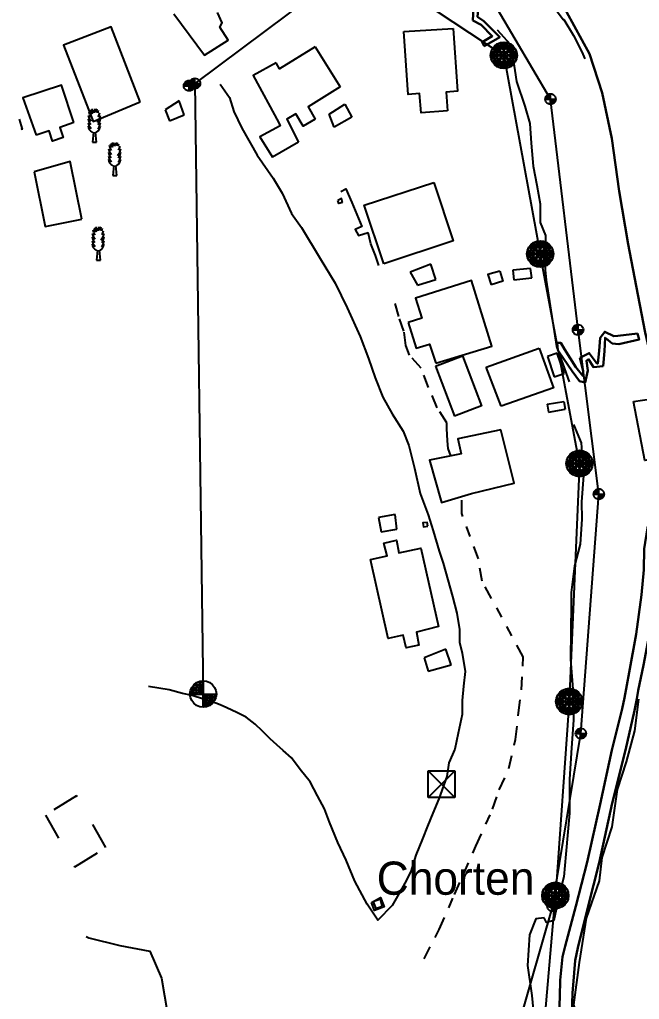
# Model space of a CAD drawing. Extents: x 324241 to 324894, y 3048252 to 3048939.
# Drawn here: x 324338.1 to 324454.9, y 3048530.7 to 3048715.4 of the extents above; entities that cross this region are included whole.
import ezdxf
from ezdxf.enums import TextEntityAlignment as Align

# ---------------------------------------------------------------- set-up
doc = ezdxf.new("R2010")
doc.units = 0
doc.header["$MEASUREMENT"] = 0
for name, pattern in [('06', [16, 5, -6, 5]), ('89', [0]), ('COUNTY_BOUNDARY_1', [15, 2.5, -2, 2, -2, 2, -2, 2.5]), ('FENCE_ON_BOUNDARY_3', [0]), ('GEOGRAPHICAL', [12.5, 4.5, -3.5, 4.5])]:
    doc.linetypes.add(name, pattern=pattern)
for name, color, linetype in [('BENCH_MARK', 255, 'Continuous'), ('BOUNDARY', 255, 'Continuous'), ('BUILDING', 255, 'Continuous'), ('DEFAULT', 255, 'Continuous'), ('ELECTRIC', 255, 'Continuous'), ('RELIEF', 255, 'Continuous'), ('SEWERAGE', 255, 'Continuous'), ('TELECOM', 255, 'Continuous'), ('VEGETN', 255, 'Continuous'), ('WATER', 255, 'Continuous')]:
    doc.layers.add(name, color=color, linetype=linetype)
doc.layers.add('ROAD', color=6, linetype='Continuous', lineweight=30)

# ---------------------------------------------------------------- blocks, each defined once
blk = doc.blocks.new('S004')
at = {"color": 0, "linetype": 'Continuous'}
for p, q in [((-0.5, -0.5), (-0.5, 0.5)), ((-0.5, 0.5), (0.5, 0.5)), ((-0.5, -0.5), (0.5, 0.5)), ((0.5, -0.5), (-0.5, 0.5)), ((0.5, 0.5), (0.5, -0.5)), ((0.5, -0.5), (-0.5, -0.5))]:
    blk.add_line(p, q, dxfattribs=at)
blk = doc.blocks.new('S038')
at = {"color": 0, "linetype": 'Continuous'}
for p, q in [((-0.5, 0), (0, 0.5)), ((-0.48, -0.13), (0.13, 0.48)), ((0.25, 0.43), (-0.43, -0.25)), ((-0.35, 0.35), (-0.25, 0.43)), ((-0.25, 0.43), (-0.13, 0.48)), ((0.43, -0.25), (-0.25, 0.43)), ((-0.25, 0.43), (-0.25, -0.43)), ((-0.13, 0.48), (0, 0.5)), ((-0.13, -0.48), (-0.13, 0.48)), ((-0.13, 0.48), (0.48, -0.13)), ((0, 0.5), (0.13, 0.48)), ((0.5, 0), (0, 0.5)), ((0, 0.5), (0, -0.5)), ((0.13, 0.48), (0.25, 0.43)), ((0.13, 0.48), (0.13, -0.48)), ((0.25, 0.43), (0.35, 0.35)), ((0.25, -0.43), (0.25, 0.43)), ((-0.5, 0), (-0.48, 0.13)), ((-0.48, -0.13), (-0.5, 0)), ((0, -0.5), (-0.5, 0)), ((-0.5, 0), (0.5, 0)), ((-0.48, 0.13), (-0.43, 0.25)), ((0.13, -0.48), (-0.48, 0.13)), ((-0.48, 0.13), (0.48, 0.13)), ((-0.43, 0.25), (-0.35, 0.35)), ((0.43, 0.25), (-0.43, 0.25)), ((-0.43, 0.25), (0.25, -0.43)), ((-0.35, -0.35), (0.35, 0.35)), ((0.35, -0.35), (-0.35, 0.35)), ((-0.35, 0.35), (0.35, 0.35)), ((-0.35, -0.35), (-0.35, 0.35)), ((-0.25, -0.43), (0.43, 0.25)), ((0.48, 0.13), (-0.13, -0.48)), ((0, -0.5), (0.5, 0)), ((0.35, 0.35), (0.43, 0.25)), ((0.35, 0.35), (0.35, -0.35)), ((0.43, 0.25), (0.48, 0.13)), ((0.48, 0.13), (0.5, 0)), ((0.5, 0), (0.48, -0.13)), ((-0.43, -0.25), (-0.48, -0.13)), ((0.48, -0.13), (-0.48, -0.13)), ((-0.35, -0.35), (-0.43, -0.25)), ((-0.43, -0.25), (0.43, -0.25)), ((-0.25, -0.43), (-0.35, -0.35)), ((0.35, -0.35), (-0.35, -0.35)), ((0.35, -0.35), (0.25, -0.43)), ((0.43, -0.25), (0.35, -0.35)), ((0.48, -0.13), (0.43, -0.25)), ((-0.13, -0.48), (-0.25, -0.43)), ((0, -0.5), (-0.13, -0.48)), ((0.13, -0.48), (0, -0.5)), ((0.25, -0.43), (0.13, -0.48))]:
    blk.add_line(p, q, dxfattribs=at)
blk = doc.blocks.new('048')
at = {"color": 0, "linetype": 'Continuous'}
for p, q in [((0, 0.5), (-0.5, 0)), ((-0.35, 0.35), (-0.25, 0.43)), ((-0.25, 0.43), (-0.13, 0.48)), ((-0.25, 0), (-0.25, 0.43)), ((-0.25, 0.43), (0, 0.43)), ((-0.13, 0.48), (0, 0.5)), ((-0.13, 0.48), (-0.13, 0)), ((0, 0.5), (0.13, 0.48)), ((0, -0.5), (0, 0.5)), ((0.13, 0.48), (0.25, 0.43)), ((0.25, 0.43), (0.35, 0.35)), ((-0.5, 0), (-0.48, 0.13)), ((-0.48, -0.13), (-0.5, 0)), ((-0.5, 0), (0.5, 0)), ((-0.48, 0.13), (-0.43, 0.25)), ((0, 0.13), (-0.48, 0.13)), ((-0.43, 0.25), (-0.35, 0.35)), ((-0.43, 0), (-0.43, 0.25)), ((-0.43, 0.25), (0, 0.25)), ((0, 0.35), (-0.35, 0)), ((-0.35, 0), (-0.35, 0.35)), ((-0.35, 0.35), (0, 0.35)), ((0, 0.25), (-0.25, 0)), ((-0.13, 0), (0, 0.13)), ((0.13, 0), (0, -0.13)), ((0, -0.25), (0.25, 0)), ((0.35, 0), (0, -0.35)), ((0, -0.5), (0.5, 0)), ((0.13, -0.48), (0.13, 0)), ((0.25, 0), (0.25, -0.43)), ((0.35, 0.35), (0.43, 0.25)), ((0.35, -0.35), (0.35, 0)), ((0.43, 0.25), (0.48, 0.13)), ((0.43, 0), (0.43, -0.25)), ((0.48, 0.13), (0.5, 0)), ((0.5, 0), (0.48, -0.13)), ((-0.43, -0.25), (-0.48, -0.13)), ((-0.35, -0.35), (-0.43, -0.25)), ((-0.25, -0.43), (-0.35, -0.35)), ((0, -0.13), (0.48, -0.13)), ((0.43, -0.25), (0, -0.25)), ((0, -0.35), (0.35, -0.35)), ((0.35, -0.35), (0.25, -0.43)), ((0.43, -0.25), (0.35, -0.35)), ((0.48, -0.13), (0.43, -0.25)), ((-0.13, -0.48), (-0.25, -0.43)), ((0, -0.5), (-0.13, -0.48)), ((0.25, -0.43), (0, -0.43)), ((0.13, -0.48), (0, -0.5)), ((0.25, -0.43), (0.13, -0.48))]:
    blk.add_line(p, q, dxfattribs=at)
blk = doc.blocks.new('S081')
at = {"color": 0, "linetype": 'Continuous'}
for p, q in [((-0.138, 0.818), (-0.158, 0.898)), ((-0.098, 0.838), (-0.128, 0.948)), ((-0.058, 0.838), (-0.098, 0.978)), ((-0.038, 0.878), (-0.058, 0.998)), ((0.002, 0.878), (0.022, 0.998)), ((0.052, 0.888), (0.082, 0.998)), ((0.102, 0.878), (0.122, 0.958)), ((-0.148, 0.698), (-0.178, 0.798)), ((-0.158, 0.598), (-0.178, 0.688)), ((-0.108, 0.518), (-0.158, 0.598)), ((-0.098, 0.618), (-0.148, 0.698)), ((-0.098, 0.748), (-0.138, 0.818)), ((0.082, 0.598), (0.152, 0.698)), ((0.112, 0.758), (0.142, 0.818)), ((0.142, 0.818), (0.162, 0.878)), ((0.152, 0.698), (0.182, 0.798)), ((0.152, 0.588), (0.182, 0.698)), ((-0.148, 0.468), (-0.178, 0.578)), ((-0.158, 0.378), (-0.178, 0.478)), ((-0.108, 0.328), (-0.158, 0.378)), ((-0.098, 0.398), (-0.148, 0.468)), ((-0.048, 0.288), (-0.108, 0.328)), ((-0.028, 0.298), (-0.058, -0.002)), ((0.062, -0.002), (0.032, 0.298)), ((0.052, 0.288), (0.112, 0.338)), ((0.102, 0.398), (0.142, 0.448)), ((0.112, 0.518), (0.152, 0.588)), ((0.112, 0.338), (0.152, 0.398)), ((0.142, 0.448), (0.182, 0.578)), ((0.152, 0.398), (0.182, 0.478)), ((-0.058, -0.002), (0.062, -0.002))]:
    blk.add_line(p, q, dxfattribs=at)

msp = doc.modelspace()

# ---------------------------------------------------------------- linework, layer by layer
at = {"layer": 'BOUNDARY', "color": 3, "linetype": 'Continuous'}
for points in [[(324433.66, 3048720.77, 2571.07), (324434.65, 3048721.86, 2571.01), (324437.32, 3048719.37, 2570.98), (324436.54, 3048718.66, 2571.02), (324437.46, 3048717.57, 2571.04), (324438.38, 3048718.31, 2570.99), (324440.53, 3048715.44, 2570.85), (324440.65, 3048715.44, 2570.1), (324442.49, 3048712.4, 2569.97), (324444.02, 3048709.33, 2569.98), (324444.58, 3048708.04, 2569.95)], [(324398.6, 3048683.03, 2579.91), (324399.57, 3048683.52, 2580.07), (324400.7, 3048680.91, 2580.04), (324402.58, 3048676.4, 2580.08), (324401.33, 3048675.82, 2580.04), (324401.96, 3048674.74, 2579.99), (324403.75, 3048675.28, 2580.1)], [(324405.79, 3048669.03, 2579.9), (324405.13, 3048670.91, 2579.9), (324404.28, 3048673.15, 2579.92), (324403.75, 3048675.28, 2580.1)], [(324404.39, 3048548.93, 2583.43), (324406.11, 3048549.88, 2583.52), (324406.8, 3048548.1, 2583.34), (324404.96, 3048547.4, 2583.34), (324404.39, 3048548.93, 2583.43)]]:
    msp.add_polyline3d(points, dxfattribs=at)
at = {"layer": 'BUILDING', "color": 12, "linetype": 'Continuous'}
for p, q in [((324410.48, 3048713.17, 2577.91), (324419.81, 3048713.77, 2578)), ((324393.76, 3048710.3, 2578.53), (324398.47, 3048702.74, 2578.24)), ((324338.61, 3048694.79, 2586.78), (324338.07, 3048696.64, 2586.36)), ((324338.61, 3048694.79, 2586.78), (324338.32, 3048694.7, 2586.75)), ((324390.65, 3048692.29, 2578.92), (324385.76, 3048689.51, 2580.63)), ((324425.99, 3048649.91, 2577.54), (324436.03, 3048653.48, 2577.49)), ((324416.47, 3048650.07, 2578.26), (324420.04, 3048640.65, 2578.18)), ((324428.83, 3048642.5, 2577.42), (324425.99, 3048649.91, 2577.54))]:
    msp.add_line(p, q, dxfattribs=at)
for points in [[(324367.11, 3048716.53, 2580.99), (324372.9, 3048708.71, 2580.95), (324377.41, 3048711.56, 2580.91), (324375.78, 3048713.98, 2580.92), (324376.27, 3048714.81, 2580.4), (324375.36, 3048716.74, 2580.61)], [(324360.8, 3048699.94, 2584.28), (324355.33, 3048714.08, 2584.07), (324346.34, 3048710.6, 2585.27), (324351.91, 3048696.2, 2585.27), (324360.8, 3048699.94, 2584.28)], [(324419.81, 3048713.77, 2578), (324420.62, 3048701.95, 2577.91), (324418.46, 3048701.77, 2578.2), (324418.74, 3048698.23, 2577.91)], [(324418.74, 3048698.23, 2577.91), (324413.74, 3048697.84, 2577.91), (324413.46, 3048701.46, 2577.91), (324411.3, 3048701.31, 2577.91), (324410.48, 3048713.17, 2577.91)], [(324393.76, 3048710.3, 2578.53), (324387.06, 3048706.13, 2578.4), (324386.45, 3048707.25, 2578.4)], [(324386.45, 3048707.25, 2578.4), (324382.09, 3048704.9, 2578.93), (324386.9, 3048695.97, 2580.63)], [(324348.28, 3048695.99, 2585.41), (324345.97, 3048703.07, 2585.17), (324338.66, 3048700.65, 2585.73), (324341.17, 3048693.6, 2585.9)], [(324398.47, 3048702.74, 2578.24), (324392.43, 3048698.97, 2578.24), (324393.79, 3048696.64, 2578.45)], [(324390.16, 3048697.65, 2578.45), (324388.45, 3048696.65, 2578.92), (324390.65, 3048692.29, 2578.92)], [(324393.79, 3048696.64, 2578.45), (324391.52, 3048695.31, 2578.45), (324390.16, 3048697.65, 2578.45)], [(324348.28, 3048695.99, 2585.41), (324345.67, 3048695.08, 2586.14), (324346.26, 3048693.16, 2585.52), (324344.28, 3048692.52, 2585.55), (324343.61, 3048694.46, 2585.63), (324341.17, 3048693.6, 2585.9)], [(324386.9, 3048695.97, 2580.63), (324387.21, 3048695.39, 2580.64), (324383.34, 3048693.31, 2580.63), (324385.76, 3048689.51, 2580.63)], [(324349.8, 3048677.8, 2584.98), (324347.58, 3048688.67, 2585.28), (324340.79, 3048686.7, 2585.64)], [(324340.79, 3048686.7, 2585.64), (324342.87, 3048676.39, 2585.64), (324349.8, 3048677.8, 2584.98)], [(324406.72, 3048669.35, 2577.97), (324403.04, 3048680.42, 2578.27), (324416.14, 3048684.71, 2577.8)], [(324416.14, 3048684.71, 2577.8), (324419.78, 3048673.68, 2577.76), (324406.72, 3048669.35, 2577.97)], [(324428.58, 3048667.98, 2577.6), (324426.33, 3048667.34, 2577.45), (324426.95, 3048665.38, 2577.46)], [(324428.58, 3048667.98, 2577.6), (324429.18, 3048666.08, 2577.6), (324426.95, 3048665.38, 2577.46)], [(324416.53, 3048650.63, 2578.46), (324427.06, 3048653.87, 2577.46), (324423.24, 3048666.21, 2577.55), (324412.68, 3048662.92, 2578.12), (324413.87, 3048659.11, 2578.12), (324411.34, 3048658.33, 2577.93)], [(324411.34, 3048658.33, 2577.93), (324412.83, 3048653.45, 2577.93), (324415.36, 3048654.23, 2578.46), (324416.53, 3048650.63, 2578.46)], [(324436.03, 3048653.48, 2577.49), (324438.69, 3048646, 2577.49), (324428.83, 3048642.5, 2577.42)], [(324416.47, 3048650.07, 2578.26), (324421.55, 3048651.99, 2578.18), (324425.12, 3048642.57, 2578.18), (324420.04, 3048640.65, 2578.18)], [(324428.79, 3048638.04, 2577.25), (324420.7, 3048636.36, 2577.59), (324421.28, 3048633.57, 2577.59), (324415.31, 3048632.33, 2580.5), (324417.57, 3048624.34, 2580.5), (324423.24, 3048626.04, 2577.13), (324431.26, 3048628.01, 2577.13), (324428.79, 3048638.04, 2577.25)], [(324404.21, 3048613.6, 2583.52), (324407.33, 3048614.31, 2583.55), (324406.75, 3048616.71, 2583.55), (324409.09, 3048617.27, 2583.6), (324409.53, 3048614.84, 2583.63), (324413.69, 3048615.77, 2583.72), (324417.04, 3048600.96, 2583.65), (324412.9, 3048599.93, 2583.65), (324413.3, 3048597.48, 2583.54), (324410.94, 3048596.94, 2583.53), (324410.39, 3048599.36, 2583.53), (324407.54, 3048598.72, 2583.54), (324404.21, 3048613.6, 2583.52)], [(324406.44, 3048548.26, 2583.72), (324406.09, 3048549.57, 2583.72), (324404.71, 3048549.04, 2583.72)], [(324404.71, 3048549.04, 2583.72), (324405.2, 3048547.78, 2583.72), (324406.44, 3048548.26, 2583.72)]]:
    msp.add_polyline3d(points, dxfattribs=at)
at = {"layer": 'BUILDING', "color": 3, "linetype": 'FENCE_ON_BOUNDARY_3'}
for points in [[(324453.76, 3048643.4, 2567.2), (324457.18, 3048643.94, 2566.93), (324459.29, 3048632.96, 2566.91)], [(324459.29, 3048632.96, 2566.91), (324455.89, 3048632.3, 2567.2), (324453.76, 3048643.4, 2567.2)]]:
    msp.add_polyline3d(points, dxfattribs=at)
at = {"layer": 'BUILDING', "color": 12, "linetype": '06'}
for points in [[(324348.79, 3048569.03, 2579.83), (324342.92, 3048565.39, 2579.83), (324348.47, 3048555.66, 2580.66)], [(324348.47, 3048555.66, 2580.66), (324354.33, 3048559.29, 2579.4), (324348.79, 3048569.03, 2579.83)]]:
    msp.add_polyline3d(points, dxfattribs=at)
at = {"layer": 'ELECTRIC', "color": 12, "linetype": 'Continuous'}
msp.add_line((324393.19, 3048719.88, 2577.96), (324371.12, 3048703.38, 2584.1), dxfattribs=at)
for points in [[(324447.25, 3048625.95, 2575.12), (324443.33, 3048656.93, 2574.47), (324438.14, 3048700.44, 2574.29), (324424.79, 3048723.14, 2572.42)], [(324370.01, 3048702.96, 2584.47), (324371.12, 3048703.38, 2584.1), (324372.66, 3048588.25, 2584.46)], [(324438.51, 3048548.25, 2575.88), (324443.87, 3048580.81, 2574.52), (324447.25, 3048625.95, 2575.12)], [(324438.51, 3048548.25, 2575.88), (324425.44, 3048502.69, 2575.32), (324417.45, 3048479.51, 2576.27)]]:
    msp.add_polyline3d(points, dxfattribs=at)
at = {"layer": 'RELIEF', "color": 2, "linetype": '89'}
for points in [[(324428.11, 3048713.48, 2576.64), (324430.54, 3048710.82, 2576.72), (324430.97, 3048708.7, 2577.53), (324431.7, 3048703.78, 2577.83), (324433.28, 3048699.07, 2577.88), (324434.27, 3048695.85, 2577.82), (324434.51, 3048692.11, 2577.81), (324434.84, 3048687.78, 2577.87), (324435.56, 3048684.18, 2577.91), (324436.19, 3048680.7, 2577.78), (324436.17, 3048677.18, 2577.81), (324437.19, 3048674.72, 2577.42), (324437.11, 3048668.24, 2577.56), (324437.3, 3048666.26, 2577.53), (324439.29, 3048653.77, 2577.09), (324441.67, 3048647.14, 2577.42)], [(324375.85, 3048703.22, 2584.06), (324377.64, 3048700.72, 2583.7), (324378.44, 3048698.08, 2583.86), (324379.97, 3048694.96, 2583.84), (324382.83, 3048689.88, 2583.78), (324385.84, 3048685.54, 2583.87), (324387.58, 3048682.68, 2583.94), (324389.35, 3048678.87, 2583.81), (324391.23, 3048676.19, 2583.99), (324394.7, 3048670.38, 2584.01), (324397.53, 3048665.72, 2583.96), (324399.8, 3048661.07, 2583.91), (324402.24, 3048655.68, 2583.91), (324403.86, 3048651.53, 2584.02), (324405.12, 3048647.87, 2583.88), (324406.53, 3048644.23, 2583.76), (324408.29, 3048641.1, 2583.73), (324410.38, 3048637.82, 2583.85), (324411.45, 3048635.09, 2583.92), (324412.48, 3048630.82, 2584.06), (324413.6, 3048626.09, 2583.94), (324415.1, 3048622.05, 2583.93), (324416.04, 3048619.03, 2583.91), (324417.18, 3048615.21, 2583.97), (324417.89, 3048612.9, 2584.11), (324419.68, 3048606.65, 2584.03), (324420.51, 3048603.51, 2583.78), (324420.99, 3048600.44, 2583.82), (324421.01, 3048598.05, 2583.68), (324421.46, 3048595.97, 2583.83), (324422.03, 3048592.48, 2583.64), (324421.72, 3048589.74, 2583.57), (324421.47, 3048587.02, 2583.48), (324421.51, 3048584.36, 2583.47), (324420.72, 3048580.86, 2583.57), (324420.13, 3048577.86, 2583.55), (324419, 3048575.27, 2583.57), (324418.61, 3048572.67, 2583.49), (324417.09, 3048568.49, 2583.49), (324415.97, 3048565.77, 2583.47), (324414.95, 3048563.3, 2583.41), (324413.99, 3048560.96, 2583.32), (324412.76, 3048557.85, 2583.35), (324411.8, 3048554.78, 2583.4), (324410.69, 3048552.55, 2583.37), (324409.58, 3048550.55, 2583.48), (324408.31, 3048548.37, 2583.27), (324405.6, 3048545.63, 2582.85), (324403.59, 3048548.59, 2583.38), (324401.28, 3048552.94, 2583.51), (324399.62, 3048556.89, 2583.5), (324398.07, 3048560.26, 2583.55), (324396.49, 3048564.1, 2583.55), (324395.54, 3048566.61, 2583.54), (324394.23, 3048569.06, 2583.56), (324392.81, 3048571.69, 2583.57), (324390.98, 3048574.02, 2583.61), (324389.29, 3048576.2, 2583.59), (324387.72, 3048577.61, 2583.64), (324386.57, 3048578.66, 2583.66), (324385.32, 3048579.8, 2583.7), (324383.81, 3048581.29, 2583.76), (324382.48, 3048582.55, 2583.73), (324380.79, 3048583.91, 2583.6), (324379.01, 3048584.79, 2583.82), (324377.11, 3048585.63, 2583.96), (324375.86, 3048586.18, 2583.87), (324374.22, 3048586.83, 2583.91), (324372.74, 3048587.3, 2583.98), (324370.58, 3048587.98, 2583.96), (324368.78, 3048588.36, 2583.95), (324366.24, 3048589.03, 2583.99), (324362.38, 3048589.64, 2584.03)], [(324442.48, 3048639.1, 2577.68), (324443.89, 3048635.63, 2577.44), (324444.38, 3048629.48, 2577.04), (324444.01, 3048624.49, 2577.15), (324444.05, 3048621.2, 2577.11), (324443.76, 3048616.5, 2577.09), (324442.64, 3048612.41, 2577.18), (324442.06, 3048607.38, 2577), (324442.03, 3048605.16, 2577.03), (324441.88, 3048594.85, 2576.21), (324442.34, 3048589.18, 2576.42), (324442.5, 3048583.33, 2576.27), (324442.1, 3048578.09, 2576.17), (324441.7, 3048572.2, 2576.07), (324441.72, 3048565.81, 2575.98), (324441.05, 3048558.07, 2575.82), (324440.68, 3048553.79, 2575.76), (324439.92, 3048550.85, 2575.88), (324438.79, 3048545.57, 2575.51), (324437.38, 3048545.17, 2575.34), (324436.96, 3048546.06, 2575.55)], [(324454.7, 3048587.28, 2567.42), (324453.97, 3048581.29, 2568.07), (324452.37, 3048575.47, 2569.04), (324450.69, 3048570.23, 2569.76), (324449.69, 3048563.21, 2570.52), (324447.81, 3048557.4, 2571.16), (324447.33, 3048552.99, 2571.37), (324444.87, 3048545.95, 2571.68), (324443.52, 3048537.6, 2571.65), (324442.5, 3048529.65, 2572.01), (324445.03, 3048521.89, 2572.77), (324444.24, 3048518.54, 2572.99), (324447.83, 3048511.33, 2572.92), (324449.69, 3048507.05, 2572.65), (324451.78, 3048499.08, 2572.72), (324452.69, 3048492.89, 2572.68), (324453.46, 3048485.17, 2572.99), (324453.92, 3048480.47, 2573.27), (324454.21, 3048475.54, 2573.77), (324454.34, 3048470.85, 2574.18), (324454.35, 3048461.63, 2575.17), (324455.23, 3048456.43, 2575.55), (324454.01, 3048451.49, 2576.21), (324453.39, 3048447.33, 2576.46)], [(324436.96, 3048546.06, 2575.55), (324435.38, 3048545.86, 2575.53), (324434.19, 3048542.86, 2575.46), (324433.79, 3048537.04, 2575.5), (324434.65, 3048531.39, 2575.58), (324435.16, 3048525.4, 2575.69), (324436.04, 3048519.1, 2575.64), (324436.56, 3048515.44, 2575.68), (324437.29, 3048511.43, 2575.83)], [(324350.64, 3048542.53, 2582.47), (324351.09, 3048542.28, 2582.47), (324356.94, 3048540.81, 2582.45), (324362.64, 3048539.75, 2582.55), (324364.79, 3048534.66, 2582.47), (324366.54, 3048524.64, 2582.32), (324367.81, 3048519.98, 2582.29), (324372.21, 3048511.46, 2582.32), (324374.71, 3048506.48, 2582.23), (324376.77, 3048501.4, 2582.2), (324378.72, 3048497, 2582.32), (324379.79, 3048493.21, 2582.07), (324375.9, 3048489.75, 2582.16), (324372.22, 3048484.38, 2582.06), (324368.84, 3048477.13, 2582.45), (324367.28, 3048471.44, 2582.51), (324368.91, 3048463.02, 2582.59), (324372.73, 3048457.53, 2582.36), (324376.76, 3048451.36, 2582.64)]]:
    msp.add_polyline3d(points, dxfattribs=at)
at = {"layer": 'RELIEF', "color": 2, "linetype": 'COUNTY_BOUNDARY_1'}
for points in [[(324419.34, 3048633.17, 2577.88), (324418.88, 3048634.52, 2577.83), (324418.73, 3048636.02, 2578.29), (324418.61, 3048638.3, 2577.49), (324418.59, 3048639.37, 2578.39), (324416.78, 3048642.23, 2578.29), (324415.17, 3048646.05, 2578.21), (324413.76, 3048649.7, 2578.52), (324411.55, 3048652.17, 2578.87), (324410.85, 3048653.98, 2578.41), (324410.52, 3048656.67, 2578.01), (324409.54, 3048659.45, 2577.9), (324408.69, 3048662.58, 2578)], [(324414.32, 3048538.33, 2575.74), (324417.15, 3048543.82, 2575.79), (324420.05, 3048550.44, 2575.76), (324424.07, 3048559.58, 2575.9), (324427.23, 3048566.51, 2576.01), (324428.49, 3048570.17, 2575.88), (324430.3, 3048574.22, 2576.01), (324431.55, 3048579.69, 2576.13), (324432.13, 3048584.68, 2576.14), (324432.67, 3048589.01, 2576.2), (324433.01, 3048595.28, 2576.69), (324425.27, 3048609.53, 2577.62), (324424.54, 3048613.73, 2577.63), (324421.43, 3048622.28, 2578.25), (324421.39, 3048625.48, 2577.68)]]:
    msp.add_polyline3d(points, dxfattribs=at)
at = {"layer": 'ROAD', "color": 6, "linetype": 'Continuous', "lineweight": 30}
for points in [[(324436.41, 3048721.92, 2570.32), (324441.15, 3048716.9, 2569.98), (324445.47, 3048708.97, 2569.5)], [(324462.04, 3048623.1, 2566.06), (324461.12, 3048630.69, 2566.22), (324459.89, 3048638.13, 2566.39), (324457.64, 3048649.42, 2566.76), (324456.01, 3048656.42, 2567.11), (324453.99, 3048666.85, 2567.5), (324452.78, 3048673.07, 2567.65), (324451.07, 3048683.1, 2568.05), (324449.68, 3048693, 2568.55), (324447.9, 3048701.64, 2569.03), (324445.47, 3048708.97, 2569.5)], [(324452.1, 3048587.55, 2567.46), (324452.97, 3048592.33, 2567.03), (324454.29, 3048599.53, 2566.43), (324455.29, 3048606.97, 2566.22), (324455.74, 3048611.66, 2566.16), (324455.79, 3048615.6, 2566.3), (324456.43, 3048619.58, 2566.39), (324457.01, 3048621.17, 2566.4), (324457.54, 3048621.72, 2566.36), (324462.04, 3048623.1, 2566.06)], [(324454.41, 3048587.36, 2567.4), (324454.68, 3048588.88, 2567.19), (324455.67, 3048593.7, 2566.88), (324456.68, 3048599.01, 2566.48), (324457.25, 3048603.03, 2566.31), (324457.75, 3048607.23, 2566.21), (324458.1, 3048610.95, 2566.19), (324458.38, 3048615.24, 2566.32), (324458.9, 3048617.69, 2566.26), (324459.43, 3048618.75, 2566.08), (324460.71, 3048619.47, 2565.89), (324460.89, 3048619.46, 2565.95), (324460.68, 3048616.71, 2565.75), (324460.52, 3048612.22, 2565.67), (324460.15, 3048607, 2565.47), (324459.52, 3048599.45, 2565.33), (324459.06, 3048592.88, 2565.22), (324458.63, 3048586.17, 2565.27)], [(324452.1, 3048587.55, 2567.46), (324451.65, 3048585.44, 2567.67), (324449.68, 3048577.63, 2568.93), (324447.5, 3048567.49, 2570.31), (324445.03, 3048556.57, 2571.3), (324442.91, 3048548.27, 2571.68), (324440.93, 3048540.73, 2571.64), (324440.4, 3048538.68, 2571.77), (324439.97, 3048534.28, 2571.8), (324439.92, 3048531.23, 2571.92), (324439.78, 3048528.15, 2572.14)], [(324454.41, 3048587.36, 2567.4), (324453.98, 3048585.11, 2567.67), (324452.28, 3048577.67, 2568.79), (324449.77, 3048567.65, 2570.07), (324447.29, 3048556.39, 2571.2), (324445.2, 3048547.97, 2571.69), (324443.31, 3048540.36, 2571.65), (324442.78, 3048538.01, 2571.72), (324442.58, 3048535.68, 2571.69), (324442.3, 3048531.83, 2571.82), (324442.17, 3048528.08, 2572.14), (324442.32, 3048522.33, 2572.61), (324442.56, 3048515.46, 2573.32)]]:
    msp.add_polyline3d(points, dxfattribs=at)
at = {"layer": 'ROAD', "color": 16, "linetype": 'Continuous'}
for points in [[(324425.64, 3048710.41, 2577.74), (324428.57, 3048712.12, 2577.04), (324425.57, 3048715.1, 2576.03), (324424.4, 3048715.96, 2575.35), (324424.6, 3048718.7, 2573.76), (324423.69, 3048718.79, 2573.75), (324423.48, 3048715.27, 2575.5)], [(324423.48, 3048715.27, 2575.5), (324425.07, 3048714.45, 2576.16), (324427.17, 3048712.33, 2577.06), (324425.24, 3048711.16, 2577.7), (324425.64, 3048710.41, 2577.74)], [(324443.69, 3048651.67, 2573.92), (324445.45, 3048652.55, 2573.24), (324446.73, 3048650.79, 2572.86), (324447.06, 3048650.57, 2572.25), (324447.32, 3048652.96, 2571.73), (324447.53, 3048655.42, 2570.8), (324448.37, 3048656.57, 2570.45), (324450.1, 3048655.72, 2569.73), (324450.81, 3048655.78, 2568.72), (324454.56, 3048656.26, 2567.09)], [(324439.42, 3048654.47, 2577.06), (324440.1, 3048654.47, 2576.96), (324440.79, 3048653.28, 2576.7), (324442.89, 3048649.87, 2575.5), (324444.26, 3048648.24, 2574.59), (324444.3, 3048649.19, 2574.32), (324443.69, 3048651.67, 2573.92)], [(324439.42, 3048654.47, 2577.06), (324439.49, 3048653.1, 2576.94), (324439.76, 3048652.72, 2576.78), (324442.24, 3048649.13, 2575.69), (324443.62, 3048647.22, 2574.97), (324444.65, 3048646.97, 2574.56), (324445.16, 3048649.28, 2574.2), (324444.92, 3048651.09, 2573.84), (324445.31, 3048651.37, 2573.23), (324446.22, 3048649.89, 2572.91), (324448.05, 3048650.04, 2572.27)], [(324454.56, 3048656.26, 2567.09), (324454.87, 3048655.13, 2567.09), (324451.02, 3048654.21, 2568.7), (324449.79, 3048654.35, 2569.7), (324448.65, 3048655.3, 2570.32), (324448.44, 3048655.43, 2570.42), (324448.3, 3048652.88, 2571.69), (324448.05, 3048650.04, 2572.27)]]:
    msp.add_polyline3d(points, dxfattribs=at)
at = {"layer": 'SEWERAGE', "color": 3, "linetype": 'GEOGRAPHICAL'}
for points in [[(324369.08, 3048697.46, 2583.84), (324368.15, 3048700.1, 2583.77), (324365.5, 3048698.42, 2583.7), (324366.31, 3048696.34, 2583.71), (324369.08, 3048697.46, 2583.84)], [(324399.4, 3048699.46, 2578.02), (324400.66, 3048697.03, 2578.03), (324397.37, 3048695.16, 2578.25), (324396.41, 3048697.57, 2578.11), (324399.4, 3048699.46, 2578.02)], [(324416.55, 3048666.42, 2577.84), (324415.56, 3048669.29, 2577.83), (324411.71, 3048667.8, 2577.79), (324413.09, 3048665.35, 2577.78), (324416.55, 3048666.42, 2577.84)], [(324434.65, 3048666.7, 2577.37), (324434.4, 3048668.49, 2577.44), (324431.06, 3048668.19, 2577.34)], [(324431.06, 3048668.19, 2577.34), (324431.22, 3048666.38, 2577.34), (324434.65, 3048666.7, 2577.37)], [(324440.7, 3048648.69, 2577.58), (324439.41, 3048652.55, 2577.58), (324437.56, 3048651.88, 2577.6)], [(324437.56, 3048651.88, 2577.6), (324438.83, 3048648.07, 2577.6), (324440.7, 3048648.69, 2577.58)], [(324437.48, 3048642.9, 2577.33), (324440.68, 3048643.43, 2577.34), (324440.93, 3048641.94, 2577.34)], [(324437.48, 3048642.9, 2577.33), (324437.77, 3048641.42, 2577.32), (324440.93, 3048641.94, 2577.34)], [(324409.17, 3048619.35, 2583.7), (324408.84, 3048622.08, 2583.66), (324405.72, 3048621.53, 2583.64), (324406.2, 3048618.83, 2583.7), (324409.17, 3048619.35, 2583.7)], [(324419.4, 3048593.76, 2583.55), (324418.42, 3048596.71, 2583.57), (324414.31, 3048595.04, 2583.48), (324415.07, 3048592.57, 2583.46), (324419.4, 3048593.76, 2583.55)]]:
    msp.add_polyline3d(points, dxfattribs=at)
at = {"layer": 'TELECOM', "color": 16, "linetype": 'Continuous'}
for p, q in [((324443.62, 3048631.71, 2577.2), (324436.19, 3048671.23, 2577.78)), ((324435.04, 3048502.64, 2575.69), (324439.06, 3048550.24, 2575.94))]:
    msp.add_line(p, q, dxfattribs=at)
for points in [[(324374.64, 3048744.89, 2575.44), (324429.34, 3048708.68, 2577.84), (324436.19, 3048671.23, 2577.78)], [(324443.62, 3048631.71, 2577.2), (324441.65, 3048586.83, 2576.35), (324439.06, 3048550.24, 2575.94)]]:
    msp.add_polyline3d(points, dxfattribs=at)
at = {"layer": 'WATER', "color": 9, "linetype": 'Continuous'}
for points in [[(324398.95, 3048680.96, 2580.06), (324398.74, 3048681.68, 2580.06), (324398.06, 3048681.33, 2580.11)], [(324398.95, 3048680.96, 2580.06), (324398.21, 3048680.75, 2580.11), (324398.06, 3048681.33, 2580.11)], [(324415.04, 3048619.9, 2583.83), (324414.91, 3048620.61, 2583.83), (324414.07, 3048620.52, 2583.82), (324414.2, 3048619.75, 2583.83), (324415.04, 3048619.9, 2583.83)]]:
    msp.add_polyline3d(points, dxfattribs=at)

# ---------------------------------------------------------------- block references
at = {"layer": 'BENCH_MARK', "color": 13, "xscale": 5, "yscale": 5, "zscale": 5}
msp.add_blockref('S004', (324417.6, 3048571.26, 2583.71), dxfattribs=at)
at = {"layer": 'ELECTRIC', "color": 12, "zscale": 5}
for p, xscale, yscale in [((324371.12, 3048703.38, 2584.1), 2, 2), ((324370.01, 3048702.96, 2584.47), 2, 2), ((324438.14, 3048700.44, 2574.29), 2, 2), ((324443.33, 3048656.93, 2574.47), 2, 2), ((324447.25, 3048625.95, 2575.12), 2, 2), ((324372.66, 3048588.25, 2584.46), 5, 5), ((324443.87, 3048580.81, 2574.52), 2, 2), ((324438.51, 3048548.25, 2575.88), 2, 2)]:
    msp.add_blockref('048', p, dxfattribs=dict(at, xscale=xscale, yscale=yscale))
at = {"layer": 'TELECOM', "color": 16, "xscale": 5, "yscale": 5, "zscale": 5}
for p in [(324429.34, 3048708.68, 2577.84), (324436.19, 3048671.23, 2577.78), (324443.62, 3048631.71, 2577.2), (324441.65, 3048586.83, 2576.35), (324439.06, 3048550.24, 2575.94)]:
    msp.add_blockref('S038', p, dxfattribs=at)
at = {"layer": 'VEGETN', "color": 10, "xscale": 6.25, "yscale": 6.25, "zscale": 6.25}
for p in [(324352.18, 3048692.34, 2585.13), (324356.02, 3048686.04, 2585.36), (324352.9, 3048670.09, 2584.68)]:
    msp.add_blockref('S081', p, dxfattribs=at)

# ---------------------------------------------------------------- texts
at = {"layer": 'DEFAULT', "color": 1}
msp.add_text('Chorten', height=6.25, dxfattribs=at).set_placement((324405.38, 3048548.52, -10000), align=Align.BOTTOM_LEFT)

doc.saveas('drawing.dxf')
